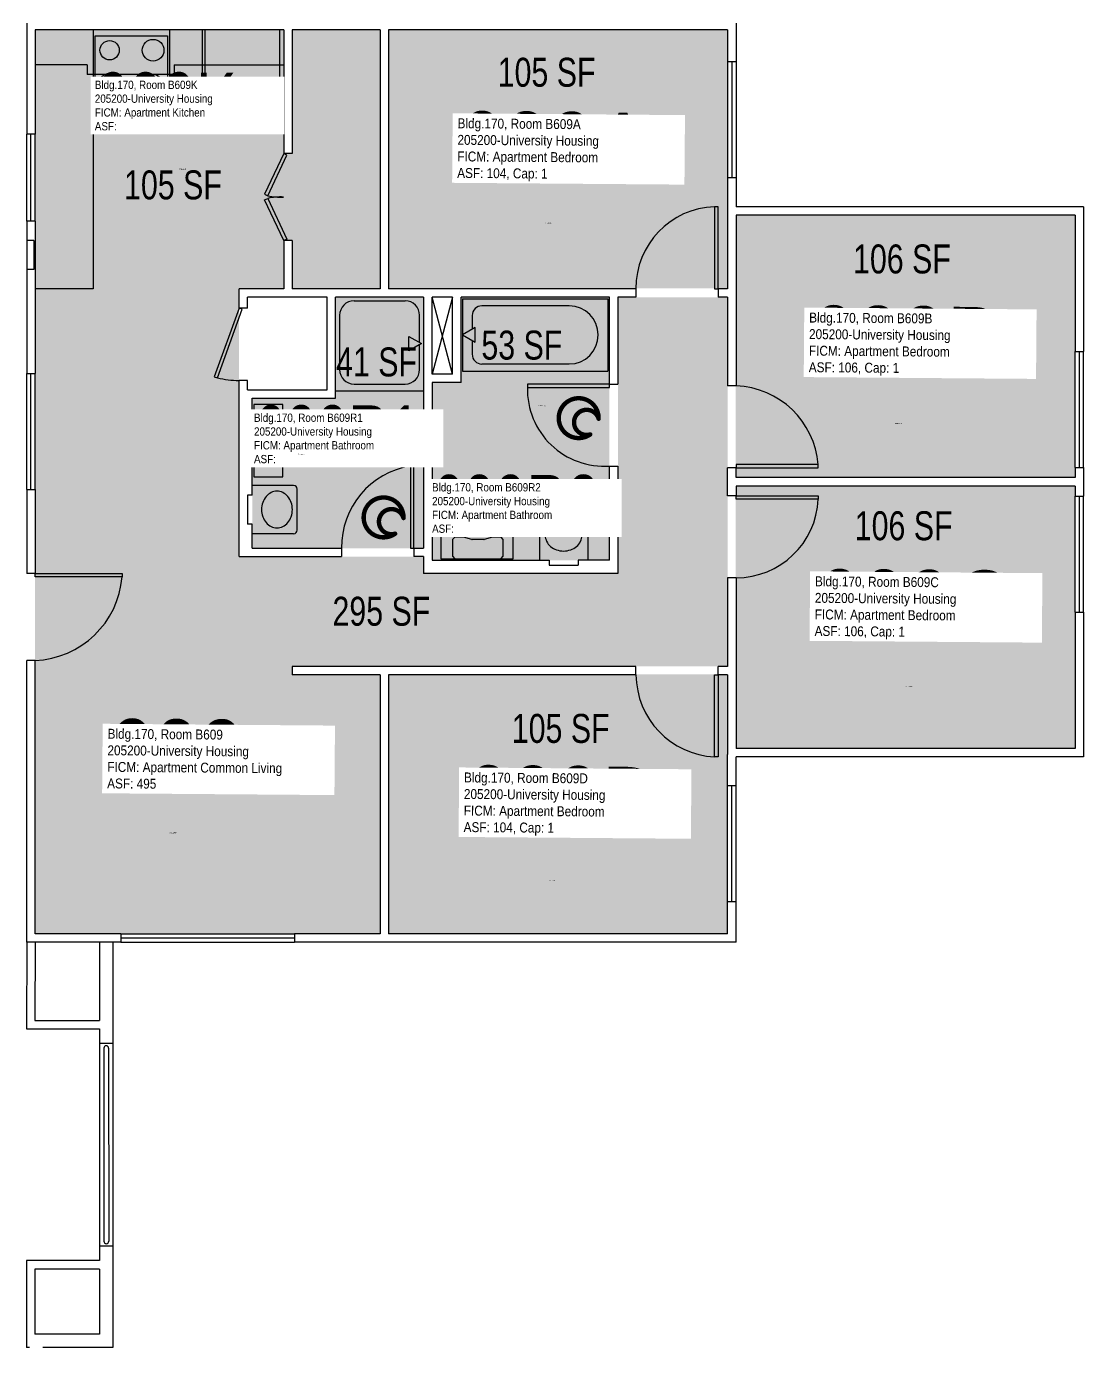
# Model space of a CAD drawing. Header units: inches. Extents: x -89 to 3167, y -84 to 1655.
# Drawn here: x 2725 to 3163, y 256 to 803 of the extents above; entities that cross this region are included whole.
import ezdxf
from ezdxf.enums import TextEntityAlignment as Align

# ---------------------------------------------------------------- set-up
doc = ezdxf.new("R2010")
doc.units = ezdxf.units.IN
doc.header["$LTSCALE"] = 10
doc.header["$MEASUREMENT"] = 0
doc.layers.get('0').update_dxf_attribs({"linetype": 'CONTINUOUS'})
for name, color, linetype in [('A-DOOR', 2, 'CONTINUOUS'), ('A-FLOR', 3, 'CONTINUOUS'), ('A-GLAZ', 1, 'CONTINUOUS'), ('A-IDEN-ICON', 4, 'CONTINUOUS'), ('A-IDEN-RNUM', 7, 'CONTINUOUS'), ('A-IDEN-SNUM', 4, 'CONTINUOUS'), ('A-IDEN-VNUM', 4, 'CONTINUOUS'), ('A-WALL', 5, 'CONTINUOUS'), ('AREA-TEXT', 3, 'CONTINUOUS'), ('Rooms-Category-Color', 7, 'CONTINUOUS'), ('Rooms-College-Color', 7, 'CONTINUOUS'), ('Rooms-Department-Color', 7, 'CONTINUOUS'), ('Rooms-Division-Color', 7, 'CONTINUOUS'), ('Rooms-Information', 7, 'CONTINUOUS')]:
    doc.layers.add(name, color=color, linetype=linetype)
doc.styles.add('CP_AREA', font='arial.ttf', dxfattribs={"height": 15})
doc.styles.add('CP_ROOMSNUMBER', font='arial.ttf', dxfattribs={"height": 1})
doc.styles.add('CP_ROOMVNUMBER', font='arial.ttf', dxfattribs={"width": 0.85, "height": 0.075})

# ---------------------------------------------------------------- blocks, each defined once
blk = doc.blocks.new('CPBATH')
at = {"color": 0, "linetype": 'ByBlock', "const_width": 0.0127}
for points in [[(0.0571, 0.0168, 0.861492), (-0.0551, 0, 1)], [(0.0571, 0.0168, 0.729002), (-0.0084, -0.0042, 1)], [(-0.0551, 0, 0.726902), (0.0487, -0.0337, 1)], [(-0.0084, -0.0042, 0.609468), (0.0487, -0.0337, 1)]]:
    blk.add_lwpolyline(points, format="xyb", dxfattribs=at)
at = {"color": 0, "linetype": 'ByBlock', "const_width": 0.00637}
for points in [[(0.0544, 0.0152, 1), (0.0599, 0.0184, 1)], [(0.0459, -0.0353, 1), (0.0515, -0.0321, 1)]]:
    blk.add_lwpolyline(points, format="xyb", close=True, dxfattribs=at)

msp = doc.modelspace()

# ---------------------------------------------------------------- hatches: boundary and pattern name
at = {"layer": 'Rooms-Category-Color', "true_color": 0x728ef3}
for points in [[(2831.96, 694.56), (2728.96, 694.56), (2728.96, 801.81), (2831.96, 801.81), (2831.96, 750.56), (2835.46, 750.56), (2835.46, 801.81), (2871.96, 801.81), (2871.96, 694.56), (2835.46, 694.56), (2835.46, 714.56), (2831.96, 714.56)], [(2875.3, 694.72), (2875.3, 801.97), (3015.8, 801.97), (3015.8, 694.72)], [(3019.3, 616.47), (3019.3, 725.22), (3159.8, 725.22), (3159.8, 616.47)], [(3015.96, 691.06), (3015.96, 538.06), (2835.46, 538.06), (2835.46, 534.56), (2871.96, 534.56), (2871.96, 427.31), (2728.96, 427.31), (2728.96, 694.56), (2813.46, 694.56), (2813.46, 583.56), (2889.96, 583.56), (2889.96, 576.56), (2970.46, 576.56), (2970.46, 691.06)], [(2819.04, 649.19), (2853.54, 649.19), (2853.54, 691.06), (2889.96, 691.06), (2889.96, 587.06), (2818.96, 587.06)], [(2966.96, 691.06), (2966.96, 582.06), (2893.46, 582.06), (2893.54, 655.69), (2905.54, 655.69), (2905.54, 691.06)], [(3019.3, 504.22), (3019.3, 612.97), (3159.8, 612.97), (3159.8, 504.22)], [(2875.3, 427.47), (2875.3, 534.72), (3015.8, 534.72), (3015.8, 427.47)]]:
    msp.add_hatch(color=171, dxfattribs=at).paths.add_polyline_path(points)
at = {"layer": 'Rooms-College-Color', "true_color": 0xadadad}
for points in [[(2831.96, 694.56), (2728.96, 694.56), (2728.96, 801.81), (2831.96, 801.81), (2831.96, 750.56), (2835.46, 750.56), (2835.46, 801.81), (2871.96, 801.81), (2871.96, 694.56), (2835.46, 694.56), (2835.46, 714.56), (2831.96, 714.56)], [(2875.3, 694.72), (2875.3, 801.97), (3015.8, 801.97), (3015.8, 694.72)], [(3019.3, 616.47), (3019.3, 725.22), (3159.8, 725.22), (3159.8, 616.47)], [(3015.96, 691.06), (3015.96, 538.06), (2835.46, 538.06), (2835.46, 534.56), (2871.96, 534.56), (2871.96, 427.31), (2728.96, 427.31), (2728.96, 694.56), (2813.46, 694.56), (2813.46, 583.56), (2889.96, 583.56), (2889.96, 576.56), (2970.46, 576.56), (2970.46, 691.06)], [(2819.04, 649.19), (2853.54, 649.19), (2853.54, 691.06), (2889.96, 691.06), (2889.96, 587.06), (2818.96, 587.06)], [(2966.96, 691.06), (2966.96, 582.06), (2893.46, 582.06), (2893.54, 655.69), (2905.54, 655.69), (2905.54, 691.06)], [(3019.3, 504.22), (3019.3, 612.97), (3159.8, 612.97), (3159.8, 504.22)], [(2875.3, 427.47), (2875.3, 534.72), (3015.8, 534.72), (3015.8, 427.47)]]:
    msp.add_hatch(color=253, dxfattribs=at).paths.add_polyline_path(points)
at = {"layer": 'Rooms-Department-Color', "true_color": 0x604aed}
for points in [[(2831.96, 694.56), (2728.96, 694.56), (2728.96, 801.81), (2831.96, 801.81), (2831.96, 750.56), (2835.46, 750.56), (2835.46, 801.81), (2871.96, 801.81), (2871.96, 694.56), (2835.46, 694.56), (2835.46, 714.56), (2831.96, 714.56)], [(2875.3, 694.72), (2875.3, 801.97), (3015.8, 801.97), (3015.8, 694.72)], [(3019.3, 616.47), (3019.3, 725.22), (3159.8, 725.22), (3159.8, 616.47)], [(3015.96, 691.06), (3015.96, 538.06), (2835.46, 538.06), (2835.46, 534.56), (2871.96, 534.56), (2871.96, 427.31), (2728.96, 427.31), (2728.96, 694.56), (2813.46, 694.56), (2813.46, 583.56), (2889.96, 583.56), (2889.96, 576.56), (2970.46, 576.56), (2970.46, 691.06)], [(2819.04, 649.19), (2853.54, 649.19), (2853.54, 691.06), (2889.96, 691.06), (2889.96, 587.06), (2818.96, 587.06)], [(2966.96, 691.06), (2966.96, 582.06), (2893.46, 582.06), (2893.54, 655.69), (2905.54, 655.69), (2905.54, 691.06)], [(3019.3, 504.22), (3019.3, 612.97), (3159.8, 612.97), (3159.8, 504.22)], [(2875.3, 427.47), (2875.3, 534.72), (3015.8, 534.72), (3015.8, 427.47)]]:
    msp.add_hatch(color=173, dxfattribs=at).paths.add_polyline_path(points)
at = {"layer": 'Rooms-Division-Color', "true_color": 0x604aed}
for points in [[(2831.96, 694.56), (2728.96, 694.56), (2728.96, 801.81), (2831.96, 801.81), (2831.96, 750.56), (2835.46, 750.56), (2835.46, 801.81), (2871.96, 801.81), (2871.96, 694.56), (2835.46, 694.56), (2835.46, 714.56), (2831.96, 714.56)], [(2875.3, 694.72), (2875.3, 801.97), (3015.8, 801.97), (3015.8, 694.72)], [(3019.3, 616.47), (3019.3, 725.22), (3159.8, 725.22), (3159.8, 616.47)], [(3015.96, 691.06), (3015.96, 538.06), (2835.46, 538.06), (2835.46, 534.56), (2871.96, 534.56), (2871.96, 427.31), (2728.96, 427.31), (2728.96, 694.56), (2813.46, 694.56), (2813.46, 583.56), (2889.96, 583.56), (2889.96, 576.56), (2970.46, 576.56), (2970.46, 691.06)], [(2819.04, 649.19), (2853.54, 649.19), (2853.54, 691.06), (2889.96, 691.06), (2889.96, 587.06), (2818.96, 587.06)], [(2966.96, 691.06), (2966.96, 582.06), (2893.46, 582.06), (2893.54, 655.69), (2905.54, 655.69), (2905.54, 691.06)], [(3019.3, 504.22), (3019.3, 612.97), (3159.8, 612.97), (3159.8, 504.22)], [(2875.3, 427.47), (2875.3, 534.72), (3015.8, 534.72), (3015.8, 427.47)]]:
    msp.add_hatch(color=173, dxfattribs=at).paths.add_polyline_path(points)

# ---------------------------------------------------------------- linework, layer by layer
for p, q in [((2752.96, 801.81), (2752.96, 694.56)), ((2753.83, 799.4), (2783.83, 799.4)), ((2753.83, 773.4), (2753.83, 799.4)), ((2783.83, 799.4), (2783.83, 773.4)), ((2784.83, 777.81), (2784.83, 801.81)), ((2798.33, 777.81), (2798.33, 801.81)), ((2830.33, 801.81), (2799.33, 801.81)), ((2799.33, 801.81), (2799.33, 774.31)), ((2830.33, 774.31), (2830.33, 801.81)), ((2750.59, 787.4), (2728.96, 787.4)), ((2750.59, 787.4), (2750.59, 783.4)), ((2786.59, 783.4), (2750.59, 783.4)), ((2786.59, 787.4), (2831.96, 787.4)), ((2786.59, 787.4), (2786.59, 783.4)), ((2798.33, 777.81), (2784.83, 777.81)), ((2783.83, 773.4), (2753.83, 773.4)), ((2799.33, 776.56), (2830.33, 776.56)), ((2799.33, 774.31), (2830.33, 774.31)), ((2752.96, 694.56), (2728.96, 694.56)), ((2906.08, 690.44), (2966.33, 690.44)), ((2906.08, 690.44), (2906.08, 660.44)), ((2966.33, 690.44), (2966.33, 660.44)), ((2861.12, 689.56), (2882.3, 689.56)), ((2950.27, 687.49), (2914.12, 687.49)), ((2855.12, 683.56), (2855.12, 661.06)), ((2888.3, 672.26), (2888.3, 683.56)), ((2910.1, 683.47), (2910.1, 677.76)), ((2883.87, 668.81), (2883.87, 674.81)), ((2883.87, 674.81), (2889.06, 671.81)), ((2911.28, 678.44), (2906.08, 675.44)), ((2906.08, 675.44), (2911.28, 672.44)), ((2911.28, 672.44), (2911.28, 678.44)), ((2889.06, 671.81), (2883.87, 668.81)), ((2888.3, 661.06), (2888.3, 671.37)), ((2910.1, 673.12), (2910.1, 667.4)), ((2914.12, 663.39), (2950.27, 663.39)), ((2906.08, 660.44), (2966.33, 660.44)), ((2889.96, 652.19), (2853.46, 652.19)), ((2861.12, 655.06), (2882.3, 655.06)), ((2831.56, 646.56), (2819.56, 646.56)), ((2819.56, 646.56), (2819.56, 616.56)), ((2831.56, 616.56), (2831.56, 646.56)), ((2820.56, 642.06), (2819.56, 641.06)), ((2819.56, 641.06), (2819.56, 622.06)), ((2827.56, 642.06), (2820.56, 642.06)), ((2828.56, 641.06), (2827.56, 642.06)), ((2828.56, 637.56), (2828.56, 641.06)), ((2827.58, 634.12), (2828.56, 637.56)), ((2827.56, 629.06), (2827.56, 634)), ((2828.56, 625.56), (2827.56, 629.06)), ((2828.56, 622.24), (2828.56, 625.56)), ((2819.56, 622.06), (2820.56, 621.06)), ((2820.56, 621.06), (2827.56, 621.06)), ((2827.56, 621.06), (2828.44, 621.94)), ((2819.56, 616.56), (2831.56, 616.56)), ((2836.08, 613.06), (2818.96, 613.06)), ((2837.58, 594.56), (2837.58, 611.56)), ((2937.96, 599.19), (2937.96, 582.06)), ((2956.46, 600.69), (2939.46, 600.69)), ((2957.96, 599.19), (2957.96, 582.06)), ((2836.08, 593.06), (2818.96, 593.06)), ((2897.08, 594.69), (2897.08, 582.69)), ((2927.08, 594.69), (2897.08, 594.69)), ((2902.96, 591.69), (2902.08, 590.81)), ((2906.46, 591.69), (2902.96, 591.69)), ((2909.9, 590.7), (2906.46, 591.69)), ((2918.46, 591.69), (2915.02, 590.7)), ((2921.79, 591.69), (2918.46, 591.69)), ((2922.96, 590.69), (2922.08, 591.57)), ((2927.08, 582.69), (2927.08, 594.69)), ((2901.96, 590.51), (2901.96, 583.69)), ((2914.9, 590.69), (2910.02, 590.69)), ((2922.96, 583.69), (2922.96, 590.69)), ((2897.08, 582.69), (2927.08, 582.69)), ((2901.96, 583.69), (2902.96, 582.69)), ((2902.96, 582.69), (2921.96, 582.69)), ((2921.96, 582.69), (2922.96, 583.69))]:
    msp.add_line(p, q)
for centre, radius in [((2759.83, 793.4), 4), ((2777.83, 793.4), 4.5), ((2759.83, 779.4), 4.5), ((2777.83, 779.4), 4)]:
    msp.add_circle(centre, radius)
for centre, radius, start, end in [((2861.12, 683.56), 6, 90, 180), ((2882.3, 683.56), 6, 0, 90), ((2914.12, 683.47), 4.02, 90, 180), ((2950.27, 675.44), 12.05, 270, 90), ((2914.12, 667.4), 4.02, 180, 270), ((2861.12, 661.06), 6, 180, 270), ((2882.3, 661.06), 6, 270, 0), ((2836.81, 630.85), 7.89, 129.4725, 153.2988), ((2837.73, 629.74), 9.33, 108.8354, 129.4725), ((2838.32, 627.99), 11.18, 90, 108.8354), ((2838.89, 630.63), 8.55, 71.1646, 93.7754), ((2838.34, 629.03), 10.24, 50.5275, 71.1646), ((2839.84, 630.85), 7.89, 26.7012, 50.5275), ((2827.98, 634), 0.418, 164.0546, 180), ((2835.39, 631.56), 6.3, 153.2988, 180), ((2835.39, 631.56), 6.3, 180, 206.7012), ((2841.26, 631.56), 6.3, 0, 26.7012), ((2841.26, 631.56), 6.3, 333.2988, 0), ((2836.81, 632.27), 7.89, 206.7012, 230.5275), ((2837.73, 633.39), 9.33, 230.5275, 251.1646), ((2838.32, 635.14), 11.18, 251.1646, 270), ((2838.32, 635.14), 11.18, 270, 288.8354), ((2838.92, 633.39), 9.33, 288.8354, 309.4725), ((2839.84, 632.27), 7.89, 309.4725, 333.2988), ((2828.14, 622.24), 0.418, 315, 0), ((2830.51, 603.51), 7.65, 139.8991, 160.7706), ((2829.7, 604.19), 6.59, 116.1916, 139.8991), ((2829.18, 605.24), 5.42, 90, 116.1916), ((2829.18, 605.24), 5.42, 63.8084, 90), ((2828.67, 604.19), 6.59, 40.1009, 63.8084), ((2827.86, 603.51), 7.65, 19.2294, 40.1009), ((2836.08, 611.56), 1.5, 0, 90), ((2914.99, 601.47), 10.24, 140.5275, 161.1646), ((2913.17, 602.97), 7.89, 116.7012, 140.5275), ((2912.46, 604.38), 6.3, 90, 116.7012), ((2912.46, 604.38), 6.3, 63.2988, 90), ((2911.75, 602.97), 7.89, 39.4725, 63.2988), ((2910.63, 602.05), 9.33, 18.8354, 39.4725), ((2831.79, 603.06), 9, 160.7706, 180), ((2831.79, 603.06), 9, 180, 199.2294), ((2826.58, 603.06), 9, 0, 19.2294), ((2826.58, 603.06), 9, 340.7706, 0), ((2913.39, 602.02), 8.55, 161.1646, 183.7754), ((2908.88, 601.45), 11.18, 0, 18.8354), ((2830.51, 602.62), 7.65, 199.2294, 220.1009), ((2829.7, 601.94), 6.59, 220.1009, 243.8084), ((2828.67, 601.94), 6.59, 296.1916, 319.8991), ((2827.86, 602.62), 7.65, 319.8991, 340.7706), ((2916.04, 601.45), 11.18, 180, 198.8354), ((2914.29, 600.86), 9.33, 198.8354, 219.4725), ((2910.63, 600.86), 9.33, 320.5275, 341.1646), ((2908.88, 601.45), 11.18, 341.1646, 0), ((2939.46, 599.19), 1.5, 90, 180), ((2946.83, 591.77), 6.59, 130.1009, 153.8084), ((2947.52, 590.96), 7.65, 109.2294, 130.1009), ((2947.96, 589.69), 9, 90, 109.2294), ((2947.96, 589.69), 9, 70.7706, 90), ((2948.4, 590.96), 7.65, 49.8991, 70.7706), ((2949.09, 591.77), 6.59, 26.1916, 49.8991), ((2956.46, 599.19), 1.5, 0, 90), ((2829.18, 600.88), 5.42, 243.8084, 270), ((2829.18, 600.88), 5.42, 270, 296.1916), ((2836.08, 594.56), 1.5, 270, 0), ((2913.17, 599.94), 7.89, 219.4725, 243.2988), ((2912.46, 598.52), 6.3, 243.2988, 270), ((2912.46, 598.52), 6.3, 270, 296.7012), ((2911.75, 599.94), 7.89, 296.7012, 320.5275), ((2921.79, 591.27), 0.418, 45, 90), ((2945.78, 592.29), 5.42, 153.8084, 180), ((2945.78, 592.29), 5.42, 180, 206.1916), ((2950.14, 592.29), 5.42, 0, 26.1916), ((2950.14, 592.29), 5.42, 333.8084, 0), ((2902.38, 590.51), 0.418, 135, 180), ((2910.02, 591.11), 0.418, 254.0546, 270), ((2914.9, 591.11), 0.418, 270, 285.9454), ((2946.83, 592.81), 6.59, 206.1916, 229.8991), ((2947.52, 593.62), 7.65, 229.8991, 250.7706), ((2947.96, 594.89), 9, 250.7706, 270), ((2947.96, 594.89), 9, 270, 289.2294), ((2948.4, 593.62), 7.65, 289.2294, 310.1009), ((2949.09, 592.81), 6.59, 310.1009, 333.8084)]:
    msp.add_arc(centre, radius, start, end)
at = {"layer": 'A-DOOR'}
for p, q in [((2831.96, 750.56), (2824.08, 733.72)), ((2833.24, 749.96), (2831.96, 750.56)), ((2825.36, 733.12), (2833.24, 749.96)), ((2824.08, 733.72), (2825.36, 733.12)), ((2824.08, 731.41), (2825.36, 732.01)), ((2831.96, 714.56), (2824.08, 731.41)), ((2825.36, 732.01), (2833.24, 715.16)), ((3011.96, 728.56), (3010.54, 728.56)), ((3010.54, 728.56), (3010.54, 694.56)), ((3011.96, 694.56), (3011.96, 728.56)), ((2833.24, 715.16), (2831.96, 714.56)), ((3010.54, 694.56), (3011.96, 694.56)), ((2813.46, 686.56), (2803.16, 658.08)), ((2804.49, 657.6), (2814.79, 686.08)), ((2814.79, 686.08), (2813.46, 686.56)), ((2803.16, 658.08), (2804.49, 657.6)), ((2966.96, 655.06), (2932.96, 655.06)), ((2932.96, 655.06), (2932.96, 653.65)), ((2932.96, 653.65), (2966.96, 653.65)), ((2966.96, 653.65), (2966.96, 655.06)), ((2885.96, 621.06), (2884.54, 621.06)), ((2884.54, 621.06), (2884.54, 587.06)), ((2885.96, 587.06), (2885.96, 621.06)), ((3019.46, 621.73), (3019.46, 620.31)), ((3053.46, 621.73), (3019.46, 621.73)), ((3019.46, 620.31), (3053.46, 620.31)), ((3053.46, 620.31), (3053.46, 621.73)), ((3019.46, 607.4), (3019.46, 608.81)), ((3019.46, 608.81), (3053.46, 608.81)), ((3053.46, 608.81), (3053.46, 607.4)), ((3053.46, 607.4), (3019.46, 607.4)), ((2884.54, 587.06), (2885.96, 587.06)), ((2728.96, 575.15), (2728.96, 576.56)), ((2728.96, 576.56), (2764.96, 576.56)), ((2764.96, 575.15), (2728.96, 575.15)), ((2764.96, 576.56), (2764.96, 575.15)), ((3010.54, 534.56), (3011.96, 534.56)), ((3010.54, 500.56), (3010.54, 534.56)), ((3011.96, 534.56), (3011.96, 500.56)), ((3011.96, 500.56), (3010.54, 500.56))]:
    msp.add_line(p, q, dxfattribs=at)
for centre, radius, start, end in [((2830.79, 758.24), 25.7, 257.7951, 272.6003), ((2830.79, 706.89), 25.7, 87.3997, 102.2049), ((3011.72, 694.82), 33.77, 92.005, 180.4328), ((2814.38, 703.1), 46.56, 257.7303, 268.8634), ((2964.83, 652.88), 31.88, 178.6169, 273.8208), ((3018.14, 618.9), 35.43, 4.5723, 87.8654), ((2889.81, 587.62), 33.85, 98.9487, 180.9447), ((3019.51, 608.79), 33.98, 269.9173, 357.6449), ((2727.48, 578.13), 37.6, 272.2523, 355.4481), ((3012.34, 534.9), 34.38, 180.5585, 267.0038)]:
    msp.add_arc(centre, radius, start, end, dxfattribs=at)
at = {"layer": 'A-FLOR'}
for p, q in [((2901.96, 691.07), (2893.46, 659.19)), ((2901.96, 659.19), (2893.46, 691.06)), ((2757.43, 379.91), (2757.46, 299.87)), ((2759.43, 379.91), (2759.46, 299.88))]:
    msp.add_line(p, q, dxfattribs=at)
for centre, start, end in [((2758.43, 379.91, 0), 359.9983, 179.9983), ((2758.46, 299.87, 0), 180.0204, 0.0204)]:
    msp.add_arc(centre, 1, start, end, dxfattribs=at)
at = {"layer": 'A-GLAZ'}
for p, q in [((3015.96, 788.56), (3015.96, 740.56)), ((3017.71, 788.56), (3017.71, 740.56)), ((3019.46, 788.56), (3019.46, 740.56)), ((2725.46, 722.56), (2725.46, 758.56)), ((2727.21, 722.56), (2727.21, 758.56)), ((2728.96, 722.56), (2728.96, 758.56)), ((3159.96, 620.56), (3159.96, 668.56)), ((3161.71, 620.56), (3161.71, 668.56)), ((3163.46, 620.56), (3163.46, 668.56)), ((2725.46, 611.44), (2725.46, 659.44)), ((2727.21, 611.44), (2727.21, 659.44)), ((2728.96, 611.44), (2728.96, 659.44)), ((3159.96, 560.56), (3159.96, 608.56)), ((3161.71, 560.56), (3161.71, 608.56)), ((3163.46, 560.56), (3163.46, 608.56)), ((3015.96, 440.56), (3015.96, 488.56)), ((3017.71, 440.56), (3017.71, 488.56)), ((3019.46, 440.56), (3019.46, 488.56)), ((2764.46, 427.31), (2836.46, 427.31)), ((2764.46, 425.56), (2836.46, 425.56)), ((2764.46, 423.81), (2836.46, 423.81))]:
    msp.add_line(p, q, dxfattribs=at)
at = {"layer": 'A-WALL'}
for p, q in [((2725.46, 804.56), (2725.46, 758.56)), ((2728.96, 801.81), (2728.96, 758.56)), ((2831.96, 801.81), (2728.96, 801.81)), ((2831.96, 801.81), (2831.96, 750.56)), ((2835.46, 801.81), (2835.46, 750.56)), ((2871.96, 801.81), (2835.46, 801.81)), ((2871.96, 801.81), (2871.96, 694.56)), ((2875.46, 801.81), (2875.46, 694.56)), ((3015.96, 801.81), (2875.46, 801.81)), ((3015.96, 801.81), (3015.96, 788.56)), ((3019.46, 804.56), (3019.46, 788.56)), ((3019.46, 788.56), (3015.96, 788.56)), ((2728.96, 758.56), (2725.46, 758.56)), ((2835.46, 750.56), (2831.96, 750.56)), ((3015.96, 740.56), (3015.96, 727.56)), ((3019.46, 740.56), (3015.96, 740.56)), ((3019.46, 740.56), (3019.46, 728.56)), ((3015.96, 729.56), (3015.96, 694.56)), ((3163.46, 728.56), (3019.46, 728.56)), ((3163.46, 728.56), (3163.46, 668.56)), ((3019.46, 725.06), (3019.46, 654.31)), ((3159.96, 725.06), (3019.46, 725.06)), ((3159.96, 725.06), (3159.96, 668.56)), ((2725.46, 722.56), (2725.46, 714.56)), ((2728.96, 722.56), (2725.46, 722.56)), ((2728.96, 722.56), (2728.96, 694.56)), ((2728.46, 714.56), (2725.46, 714.56)), ((2725.46, 714.56), (2725.46, 702.56)), ((2728.46, 714.56), (2728.46, 702.56)), ((2831.96, 714.56), (2831.96, 694.56)), ((2835.46, 714.56), (2831.96, 714.56)), ((2835.46, 714.56), (2835.46, 694.56)), ((2728.46, 702.56), (2725.46, 702.56)), ((2725.46, 702.56), (2725.46, 659.44)), ((2728.96, 694.56), (2728.96, 659.44)), ((2831.96, 694.56), (2813.46, 694.56)), ((2813.46, 686.56), (2813.46, 694.56)), ((2849.96, 691.06), (2816.96, 691.06)), ((2816.96, 686.56), (2816.96, 691.06)), ((2871.96, 694.56), (2835.46, 694.56)), ((2849.96, 652.69), (2849.96, 691.06)), ((2889.96, 691.06), (2853.46, 691.06)), ((2853.46, 649.19), (2853.46, 691.06)), ((2977.96, 694.56), (2875.46, 694.56)), ((2889.96, 691.06), (2889.96, 587.06)), ((2901.96, 691.06), (2893.46, 691.06)), ((2893.46, 659.19), (2893.46, 691.06)), ((2901.96, 659.19), (2901.96, 691.06)), ((2966.96, 691.06), (2905.46, 691.06)), ((2905.46, 655.69), (2905.46, 691.06)), ((2966.96, 655.06), (2966.96, 691.06)), ((2977.96, 691.06), (2970.46, 691.06)), ((2970.46, 691.06), (2970.46, 655.06)), ((2977.96, 694.56), (2977.96, 691.06)), ((3015.96, 694.56), (3011.96, 694.56)), ((3011.96, 694.56), (3011.96, 691.06)), ((3015.96, 691.06), (3011.96, 691.06)), ((3015.96, 691.06), (3015.96, 654.31)), ((2816.96, 686.56), (2813.46, 686.56)), ((3159.96, 668.56), (3163.46, 668.56)), ((2725.46, 659.44), (2728.96, 659.44)), ((2901.96, 659.19), (2893.46, 659.19)), ((2813.46, 583.56), (2813.46, 656.56)), ((2816.96, 656.56), (2813.46, 656.56)), ((2816.96, 652.69), (2816.96, 656.56)), ((2816.96, 652.69), (2849.96, 652.69)), ((2905.46, 655.69), (2893.46, 655.69)), ((2893.46, 655.69), (2893.46, 582.06)), ((2966.96, 655.06), (2970.46, 655.06)), ((3019.46, 654.31), (3015.96, 654.31)), ((2818.96, 649.19), (2853.46, 649.19)), ((2818.96, 609.06), (2818.96, 649.19)), ((2966.96, 582.06), (2966.96, 621.06)), ((2966.96, 621.06), (2970.46, 621.06)), ((2970.46, 621.06), (2970.46, 576.56)), ((3015.96, 608.81), (3015.96, 620.31)), ((3019.46, 620.31), (3015.96, 620.31)), ((3019.46, 616.31), (3019.46, 620.31)), ((3159.96, 620.56), (3163.46, 620.56)), ((3159.96, 620.56), (3159.96, 616.31)), ((3163.46, 620.56), (3163.46, 608.56)), ((3159.96, 616.31), (3019.46, 616.31)), ((2725.46, 611.44), (2725.46, 576.56)), ((2725.46, 611.44), (2728.96, 611.44)), ((2728.96, 611.44), (2728.96, 576.56)), ((2816.96, 609.06), (2816.96, 597.06)), ((2818.96, 609.06), (2816.96, 609.06)), ((3019.46, 608.81), (3015.96, 608.81)), ((3159.96, 612.81), (3019.46, 612.81)), ((3019.46, 612.81), (3019.46, 608.81)), ((3159.96, 612.81), (3159.96, 608.56)), ((3159.96, 608.56), (3163.46, 608.56)), ((2818.96, 597.06), (2816.96, 597.06)), ((2818.96, 587.06), (2818.96, 597.06)), ((2818.96, 587.06), (2855.96, 587.06)), ((2855.96, 587.06), (2855.96, 583.56)), ((2885.96, 587.06), (2885.96, 583.56)), ((2885.96, 587.06), (2889.96, 587.06)), ((2813.46, 583.56), (2855.96, 583.56)), ((2889.96, 583.56), (2885.96, 583.56)), ((2889.96, 583.56), (2889.96, 576.56)), ((2893.46, 582.06), (2941.96, 582.06)), ((2941.96, 582.06), (2941.96, 580.06)), ((2953.96, 582.06), (2953.96, 580.06)), ((2966.96, 582.06), (2953.96, 582.06)), ((2728.96, 576.56), (2725.46, 576.56)), ((2970.46, 576.56), (2889.96, 576.56)), ((2941.96, 580.06), (2953.96, 580.06)), ((3015.96, 574.81), (3015.96, 538.06)), ((3019.46, 574.81), (3015.96, 574.81)), ((3019.46, 574.81), (3019.46, 504.06)), ((3159.96, 560.56), (3163.46, 560.56)), ((3159.96, 560.56), (3159.96, 504.06)), ((3163.46, 560.56), (3163.46, 500.56)), ((2728.96, 540.56), (2725.46, 540.56)), ((2725.46, 423.81), (2725.46, 540.56)), ((2728.96, 427.31), (2728.96, 540.56)), ((2977.96, 538.06), (2835.46, 538.06)), ((2835.46, 538.06), (2835.46, 534.56)), ((2977.96, 534.56), (2977.96, 538.06)), ((3011.96, 534.56), (3011.96, 538.06)), ((3015.96, 538.06), (3011.96, 538.06)), ((2871.96, 534.56), (2835.46, 534.56)), ((2871.96, 534.56), (2871.96, 427.31)), ((2977.96, 534.56), (2875.46, 534.56)), ((2875.46, 534.56), (2875.46, 427.31)), ((3015.96, 534.56), (3011.96, 534.56)), ((3015.96, 534.56), (3015.96, 501.56)), ((3159.96, 504.06), (3019.46, 504.06)), ((3015.96, 488.56), (3015.96, 501.56)), ((3163.46, 500.56), (3019.46, 500.56)), ((3019.46, 488.56), (3019.46, 500.56)), ((3019.46, 488.56), (3015.96, 488.56)), ((3019.46, 440.56), (3015.96, 440.56)), ((3015.96, 427.31), (3015.96, 440.56)), ((3019.46, 423.81), (3019.46, 440.56)), ((2764.46, 427.31), (2728.96, 427.31)), ((2764.46, 427.31), (2764.46, 423.81)), ((2871.96, 427.31), (2836.46, 427.31)), ((2836.46, 427.31), (2836.46, 423.81)), ((3015.96, 427.31), (2875.46, 427.31)), ((2725.46, 423.81), (2725.35, 387.9)), ((2764.46, 423.81), (2725.46, 423.81)), ((2728.94, 423.81), (2728.86, 391.4)), ((2755.69, 423.81), (2755.69, 391.4)), ((2761.19, 423.81), (2761.19, 381.91)), ((3019.46, 423.81), (2836.46, 423.81)), ((2728.86, 391.4), (2755.69, 391.4)), ((2725.35, 387.9), (2755.69, 387.91)), ((2755.69, 387.91), (2755.69, 381.91)), ((2755.68, 381.9), (2755.69, 297.88)), ((2755.69, 381.91), (2761.19, 381.91)), ((2761.18, 381.91), (2761.19, 297.88)), ((2755.69, 297.87), (2755.69, 291.87)), ((2761.19, 297.87), (2755.69, 297.87)), ((2761.19, 297.87), (2761.19, 255.81)), ((2725.35, 291.87), (2725.35, 255.81)), ((2755.69, 291.87), (2725.35, 291.87)), ((2755.69, 288.37), (2728.85, 288.37)), ((2728.85, 288.37), (2728.85, 261.31)), ((2755.69, 288.37), (2755.69, 261.31)), ((2755.69, 261.31), (2728.85, 261.31)), ((2726.62, 255.81), (2725.35, 255.81)), ((2761.19, 255.81), (2732.2, 255.81))]:
    msp.add_line(p, q, dxfattribs=at)

# ---------------------------------------------------------------- block references
at = {"layer": 'A-IDEN-ICON', "xscale": 144.0000000043199, "yscale": 144.0000000043199, "zscale": 144.0000000043199, "rotation": 341.2590816520307}
for p in [(2953.91, 641.05), (2873.06, 599.91)]:
    msp.add_blockref('CPBATH', p, dxfattribs=at)

# ---------------------------------------------------------------- texts
at = {"layer": 'A-IDEN-RNUM', "style": 'CP_ROOMSNUMBER'}
for s, rotation, p in [('0609-K0', 358.9, (2788.59, 743.99)), ('0609-A0', 359.5512, (2940.17, 721.62)), ('0609-R2', 358.9, (2937.46, 645.96)), ('0609-B0', 359.584, (3085.3, 638.52)), ('0609-R1', 358.9, (2837.84, 625.81)), ('0609-C0', 359.5512, (3089.77, 529.62)), ('0609-00', 359.584, (2784.61, 468.96)), ('0609-D0', 359.584, (2942.09, 449.13))]:
    msp.add_text(s, height=0.36, rotation=rotation, dxfattribs=at).set_placement(p)
at = {"layer": 'A-IDEN-SNUM', "style": 'CP_ROOMSNUMBER'}
for s, rotation, p in [('1700B609K0', 358.9, (2788.59, 743.99)), ('1700B609A0', 359.5512, (2940.17, 721.62)), ('1700B609R2', 358.9, (2937.46, 645.96)), ('1700B609B0', 359.584, (3085.3, 638.52)), ('1700B609R1', 358.9, (2837.84, 625.81)), ('1700B609C0', 359.5512, (3089.77, 529.62)), ('1700B60900', 359.584, (2784.61, 468.96)), ('1700B609D0', 359.584, (2942.09, 449.13))]:
    msp.add_text(s, height=0.36, rotation=rotation, dxfattribs=at).set_placement(p)
at = {"layer": 'A-IDEN-VNUM', "style": 'CP_ROOMVNUMBER'}
for s, width, p in [('609K', 0.75, (2753.71, 760.15, 0)), ('609R1', 0.7, (2819.67, 622.22)), ('609R2', 0.7, (2893.47, 593.38))]:
    msp.add_text(s, height=24, dxfattribs=dict(at, width=width)).set_placement(p)
at = {"layer": 'A-IDEN-VNUM', "style": 'CP_ROOMVNUMBER', "width": 0.85}
for s, rotation, p in [('609A', 359.5553, (2903.84, 739.26)), ('609B', 359.5512, (3049.55, 658.76)), ('609C', 359.5512, (3051.97, 549.47)), ('609', 359.5512, (2758.8, 487.48)), ('609D', 359.5512, (2906.52, 468.2))]:
    msp.add_text(s, height=28.8, rotation=rotation, dxfattribs=at).set_placement(p)
at = {"layer": 'AREA-TEXT', "style": 'CP_AREA', "width": 0.75}
for s, p in [('105 SF', (2940.92, 784.28)), ('105 SF', (2786.08, 737.6)), ('106 SF', (3088.19, 706.91)), ('53 SF', (2930.67, 671.22)), ('41 SF', (2870.46, 664.23)), ('106 SF', (3088.89, 596.35)), ('295 SF', (2872.46, 560.94)), ('105 SF', (2946.77, 512.38))]:
    msp.add_text(s, height=12, dxfattribs=at).set_placement(p, align=Align.MIDDLE_CENTER)

# ---------------------------------------------------------------- next in the draw order: texts
at = {"layer": 'Rooms-Information', "char_height": 3.4286, "width": 76.8, "attachment_point": 7, "style": 'CP_ROOMVNUMBER', "bg_fill": 3, "box_fill_scale": 1.5, "bg_fill_color": 256, "bg_fill_true_color": 13158600, "bg_fill_transparency": 0}
for s, insert in [('Bldg.170, Room B609K^M^J205200-University Housing^M^JFICM: Apartment Kitchen^M^JASF: ', (2753.71, 760.15, 0)), ('Bldg.170, Room B609R1^M^J205200-University Housing^M^JFICM: Apartment Bathroom^M^JASF: ', (2819.67, 622.22)), ('Bldg.170, Room B609R2^M^J205200-University Housing^M^JFICM: Apartment Bathroom^M^JASF: ', (2893.47, 593.38))]:
    msp.add_mtext(s, dxfattribs=dict(at, insert=insert))
at = {"layer": 'Rooms-Information', "char_height": 4.1143, "width": 92.16, "attachment_point": 7, "style": 'CP_ROOMVNUMBER', "bg_fill": 3, "box_fill_scale": 1.5, "bg_fill_color": 256, "bg_fill_true_color": 13158600, "bg_fill_transparency": 0}
for s, insert, rotation in [('Bldg.170, Room B609A^M^J205200-University Housing^M^JFICM: Apartment Bedroom^M^JASF: 104, Cap: 1', (2903.84, 739.26), 359.5553), ('Bldg.170, Room B609B^M^J205200-University Housing^M^JFICM: Apartment Bedroom^M^JASF: 106, Cap: 1', (3049.55, 658.76), 359.5512), ('Bldg.170, Room B609C^M^J205200-University Housing^M^JFICM: Apartment Bedroom^M^JASF: 106, Cap: 1', (3051.97, 549.47), 359.5512), ('Bldg.170, Room B609^M^J205200-University Housing^M^JFICM: Apartment Common Living^M^JASF: 495', (2758.8, 487.48), 359.5512), ('Bldg.170, Room B609D^M^J205200-University Housing^M^JFICM: Apartment Bedroom^M^JASF: 104, Cap: 1', (2906.52, 468.2), 359.5512)]:
    msp.add_mtext(s, dxfattribs=dict(at, insert=insert, rotation=rotation))

doc.saveas('drawing.dxf')
